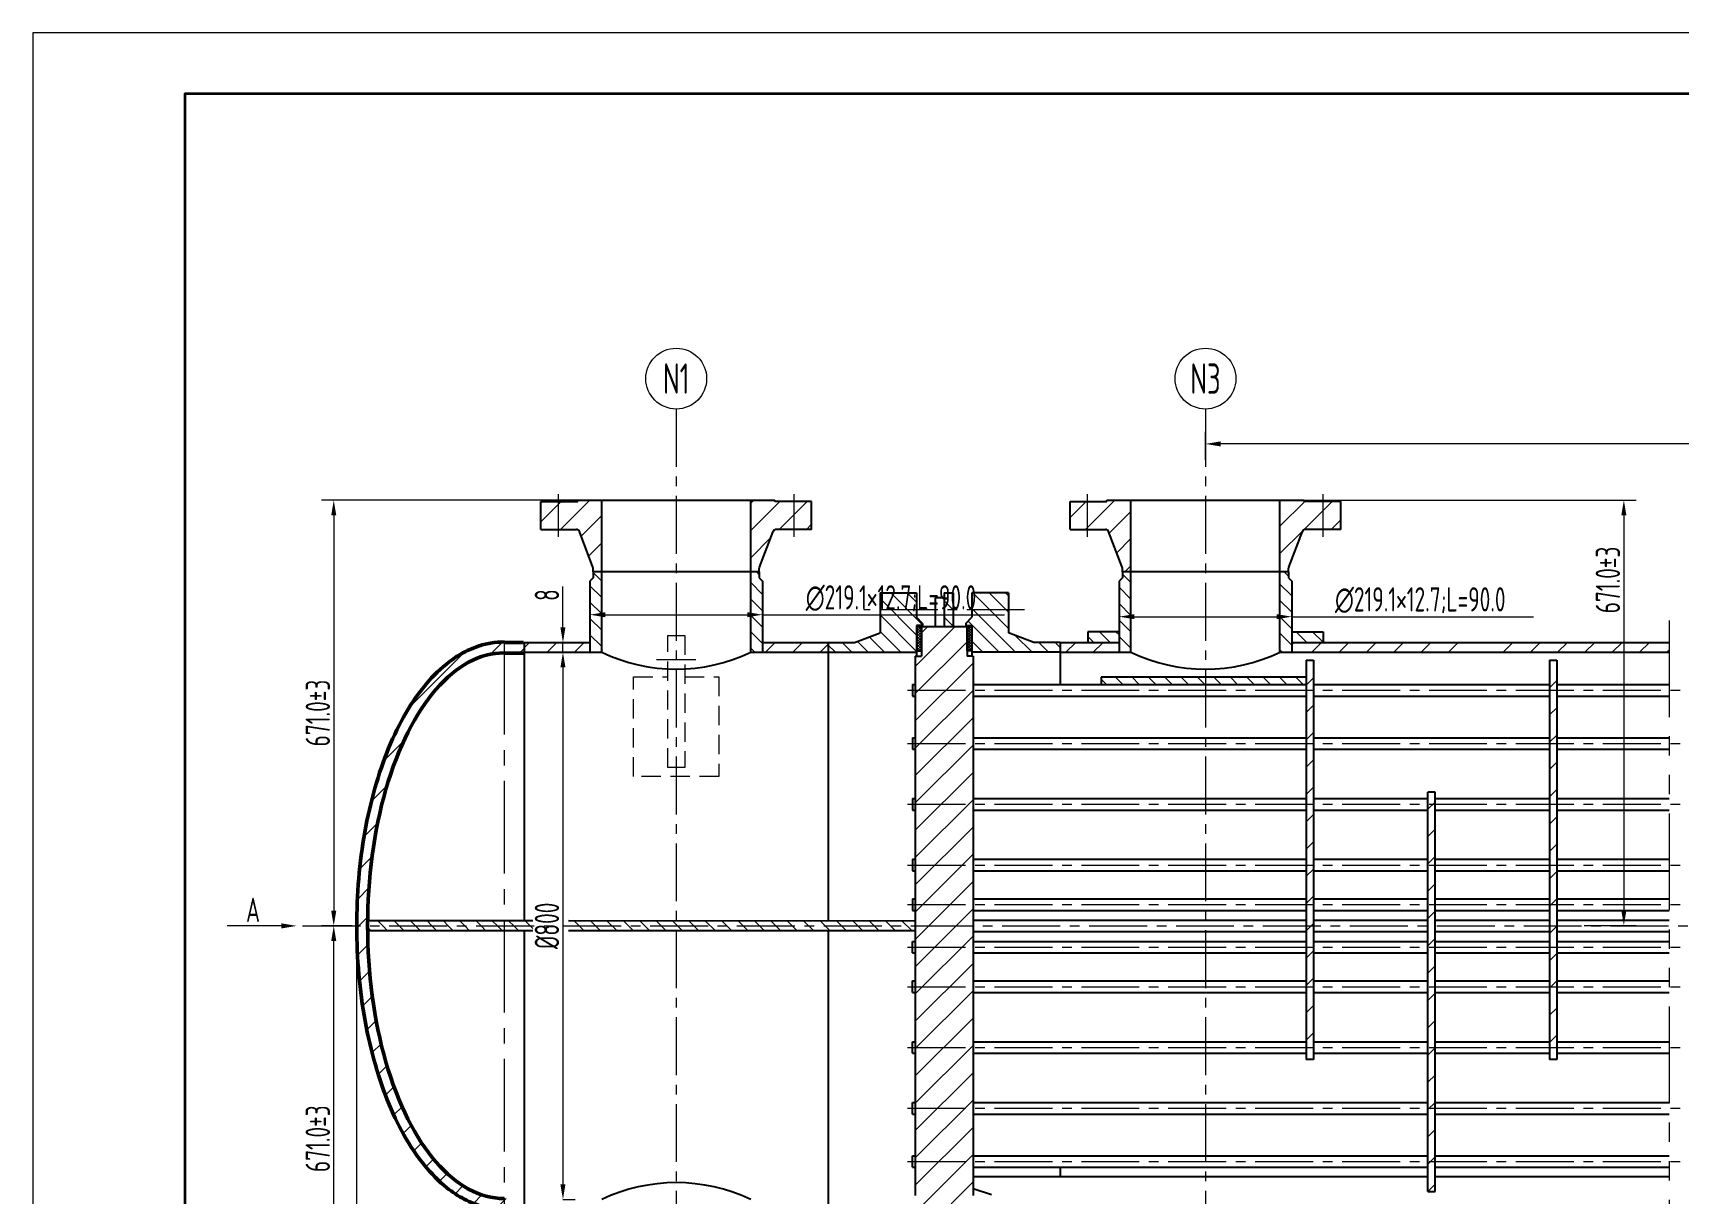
# Model space of a CAD drawing. Header units: millimetres. Extents: x 5765 to 6606, y -201 to 393.
# Drawn here: x 5765 to 6035.5, y 202.6 to 393.4 of the extents above; entities that cross this region are included whole.
import ezdxf
from ezdxf.enums import TextEntityAlignment as Align

# ---------------------------------------------------------------- set-up
doc = ezdxf.new("R2010")
doc.units = ezdxf.units.MM
for name, pattern in [('CENTER2', [28.575, 19.05, -3.175, 3.175, -3.175]), ('DASHED2', [9.525, 6.35, -3.175]), ('PHANTOM2', [31.75, 15.875, -3.175, 3.175, -3.175, 3.175, -3.175])]:
    doc.linetypes.add(name, pattern=pattern)
for name, color, linetype, lineweight in [('1粗实线', 7, 'Continuous', 35), ('2', 7, 'Continuous', 50), ('2细实线', 3, 'Continuous', 13), ('3中心线', 1, 'CENTER2', 13), ('4虚线', 4, 'DASHED2', 13), ('5双点划线', 2, 'PHANTOM2', 13), ('6剖面线', 6, 'Continuous', 13), ('7', 6, 'Continuous', 20), ('7文本', 2, 'Continuous', 13), ('8标注', 3, 'Continuous', 13), ('9图表', 4, 'Continuous', 13)]:
    doc.layers.add(name, color=color, linetype=linetype, lineweight=lineweight)
doc.styles.add('lanpec', font='bpec_e.shx', dxfattribs={"width": 0.75, "bigfont": 'hztxt.shx'})
doc.styles.add('lanpec-dim', font='bpec_e.shx', dxfattribs={"width": 0.75})
doc.dimstyles.new('lanpec', dxfattribs={"dimtxt": 4, "dimasz": 2.5, "dimexe": 2, "dimexo": 0, "dimtad": 1, "dimdsep": 46, "dimtxsty": 'lanpec-dim', "dimcen": 2.5, "dimclrd": 256, "dimclre": 256, "dimclrt": 256, "dimazin": 0, "dimtfac": 1, "dimtmove": 0, "dimatfit": 3, "dimfxl": 1, "dimlwd": -1, "dimlwe": -1, "dimarcsym": 0})
doc.dimstyles.new('lanpec$0', dxfattribs={"dimscale": 10, "dimtxt": 4, "dimasz": 2.5, "dimexe": 2, "dimexo": 0, "dimtad": 1, "dimdec": 1, "dimdsep": 46, "dimtxsty": 'lanpec-dim', "dimcen": 0.09, "dimclrd": 256, "dimclre": 256, "dimclrt": 256, "dimadec": 1, "dimazin": 0, "dimtfac": 0.707, "dimtdec": 1, "dimtmove": 0, "dimatfit": 3, "dimfxl": 1, "dimarcsym": 0})
pattern_1 = [(45, (5977.911, 1232.6665), (-2.245064, 2.245064), [])]
pattern_2 = [(135, (-65400.0323, -31484.1293), (-1.34703842, -1.34703842), [])]
pattern_3 = [(45, (4695.79357, 1225.44637), (-0.2245064, 0.2245064), []), (135, (4695.79357, 1225.44637), (-0.2245064, -0.2245064), [])]

# ---------------------------------------------------------------- blocks, each defined once
blk = doc.blocks.new('A1')
at = {"layer": '1粗实线'}
blk.add_lwpolyline([(-816, 10), (-10, 10), (-10, 584), (-816, 584)], close=True, dxfattribs=at)
at = {"layer": '9图表'}
blk.add_lwpolyline([(-841, 0), (0, 0), (0, 594), (-841, 594)], close=True, dxfattribs=at)
blk = doc.blocks.new('*D35')
at = {"layer": '8标注', "transparency": 16777216}
for p, q in [((5957.78, 323.23), (5957.78, 327.85)), ((6209.83, 246.58), (6209.83, 327.85)), ((6207.33, 325.85), (5960.28, 325.85))]:
    blk.add_line(p, q, dxfattribs=at)
for points in [[(5960.28, 326.26), (5960.28, 325.43), (5957.78, 325.85)], [(6207.33, 326.26), (6207.33, 325.43), (6209.83, 325.85)]]:
    blk.add_solid(points, dxfattribs=at)
at = {"layer": 'Defpoints', "color": 0, "transparency": 16777216}
for p in [(5957.78, 325.85), (5957.78, 323.23), (6209.83, 246.58)]:
    blk.add_point(p, dxfattribs=at)
at = {"layer": '8标注', "transparency": 16777216, "insert": (6083.81, 328.47), "char_height": 4, "attachment_point": 5, "style": 'lanpec-dim'}
blk.add_mtext('474%%P3', dxfattribs=at)
blk = doc.blocks.new('*D38')
at = {"layer": '8标注', "transparency": 16777216}
for p, q in [((5818.24, 246.45), (5818.24, 141.4)), ((6264.77, 246.58), (6264.77, 141.4)), ((5820.74, 143.4), (6262.27, 143.4))]:
    blk.add_line(p, q, dxfattribs=at)
for points in [[(5820.74, 143.81), (5820.74, 142.98), (5818.24, 143.4)], [(6262.27, 143.81), (6262.27, 142.98), (6264.77, 143.4)]]:
    blk.add_solid(points, dxfattribs=at)
at = {"layer": 'Defpoints', "color": 0, "transparency": 16777216}
for p in [(5818.24, 246.45), (6264.77, 246.58), (6264.77, 143.4)]:
    blk.add_point(p, dxfattribs=at)
at = {"layer": '8标注', "transparency": 16777216, "insert": (6041.51, 146.02), "char_height": 4, "attachment_point": 5, "style": 'lanpec-dim'}
blk.add_mtext('775.599', dxfattribs=at)
blk = doc.blocks.new('*D42')
at = {"layer": '8标注', "transparency": 16777216}
for p, q in [((5852.16, 291.58), (5854.16, 291.58)), ((5852.16, 289.08), (5852.16, 204.08)), ((5852.16, 201.58), (5854.16, 201.58))]:
    blk.add_line(p, q, dxfattribs=at)
for points in [[(5851.74, 289.08), (5852.57, 289.08), (5852.16, 291.58)], [(5851.74, 204.08), (5852.57, 204.08), (5852.16, 201.58)]]:
    blk.add_solid(points, dxfattribs=at)
at = {"layer": 'Defpoints', "color": 0, "transparency": 16777216}
for p in [(5852.16, 291.58), (5852.16, 201.58), (5852.16, 201.58)]:
    blk.add_point(p, dxfattribs=at)
at = {"layer": '8标注', "transparency": 16777216, "insert": (5849.53, 246.58), "char_height": 4, "attachment_point": 5, "rotation": 90, "style": 'lanpec-dim'}
blk.add_mtext('%%C800', dxfattribs=at)
blk = doc.blocks.new('*D44')
at = {"layer": '8标注', "transparency": 16777216}
for p, q in [((5856.6, 297.76), (5856.6, 299.76)), ((5859.1, 297.76), (5882.47, 297.76)), ((5884.97, 296.37), (5884.97, 299.76)), ((5884.97, 297.76), (5924.72, 297.76))]:
    blk.add_line(p, q, dxfattribs=at)
for points in [[(5859.1, 298.17), (5859.1, 297.34), (5856.6, 297.76)], [(5882.47, 298.17), (5882.47, 297.34), (5884.97, 297.76)]]:
    blk.add_solid(points, dxfattribs=at)
at = {"layer": 'Defpoints', "color": 0, "transparency": 16777216}
for p in [(5856.6, 297.76), (5884.97, 297.76), (5884.97, 296.37)]:
    blk.add_point(p, dxfattribs=at)
at = {"layer": '8标注', "transparency": 16777216, "insert": (5906.09, 300.46), "char_height": 4, "attachment_point": 5, "style": 'lanpec-dim'}
blk.add_mtext('∅219.1×12.7;L=90.0', dxfattribs=at)
blk = doc.blocks.new('*D34')
at = {"layer": '8标注', "transparency": 16777216}
for p, q in [((5943.6, 297.43), (5943.6, 299.43)), ((5971.97, 296.1), (5971.97, 299.43)), ((5946.1, 297.43), (5969.47, 297.43)), ((5971.97, 297.43), (6011.72, 297.43))]:
    blk.add_line(p, q, dxfattribs=at)
for points in [[(5946.1, 297.85), (5946.1, 297.02), (5943.6, 297.43)], [(5969.47, 297.85), (5969.47, 297.02), (5971.97, 297.43)]]:
    blk.add_solid(points, dxfattribs=at)
at = {"layer": 'Defpoints', "color": 0, "transparency": 16777216}
for p in [(5943.6, 297.43), (5971.97, 297.43), (5971.97, 296.1)]:
    blk.add_point(p, dxfattribs=at)
at = {"layer": '8标注', "transparency": 16777216, "insert": (5993.09, 300.13), "char_height": 4, "attachment_point": 5, "style": 'lanpec-dim'}
blk.add_mtext('∅219.1×12.7;L=90.0', dxfattribs=at)
blk = doc.blocks.new('*D54')
at = {"layer": '8标注', "transparency": 16777216}
for p, q in [((5852.16, 295.68), (5852.16, 302.39)), ((5854.03, 293.18), (5850.16, 293.18)), ((5852.16, 291.58), (5852.16, 293.18)), ((5851.35, 291.58), (5854.16, 291.58)), ((5852.16, 289.08), (5852.16, 286.58))]:
    blk.add_line(p, q, dxfattribs=at)
for points in [[(5851.74, 295.68), (5852.57, 295.68), (5852.16, 293.18)], [(5851.74, 289.08), (5852.57, 289.08), (5852.16, 291.58)]]:
    blk.add_solid(points, dxfattribs=at)
at = {"layer": 'Defpoints', "color": 0, "transparency": 16777216}
for p in [(5852.16, 293.18), (5854.03, 293.18), (5851.35, 291.58)]:
    blk.add_point(p, dxfattribs=at)
at = {"layer": '8标注', "transparency": 16777216, "insert": (5849.53, 300.99), "char_height": 4, "attachment_point": 5, "rotation": 90, "style": 'lanpec-dim'}
blk.add_mtext('8', dxfattribs=at)
blk = doc.blocks.new('管口号')
at = {"layer": '2细实线'}
blk.add_circle((0, 5), 5, dxfattribs=at)
at = {"layer": '7文本', "style": 'lanpec', "width": 0.75}
blk.add_attdef('N', text='', height=5, dxfattribs=at).set_placement((0, 5), align=Align.MIDDLE_CENTER)
blk = doc.blocks.new('*D62')
at = {"layer": '8标注', "transparency": 16777216}
for p, q in [((5854.63, 316.58), (5812.48, 316.58)), ((5814.48, 314.08), (5814.48, 249.08)), ((5817.5, 246.58), (5812.48, 246.58))]:
    blk.add_line(p, q, dxfattribs=at)
for points in [[(5814.06, 314.08), (5814.9, 314.08), (5814.48, 316.58)], [(5814.06, 249.08), (5814.9, 249.08), (5814.48, 246.58)]]:
    blk.add_solid(points, dxfattribs=at)
at = {"layer": 'Defpoints', "color": 0, "transparency": 16777216}
for p in [(5854.63, 316.58), (5814.48, 246.58), (5817.5, 246.58)]:
    blk.add_point(p, dxfattribs=at)
at = {"layer": '8标注', "transparency": 16777216, "insert": (5811.86, 281.58), "char_height": 4, "attachment_point": 5, "rotation": 90, "style": 'lanpec-dim'}
blk.add_mtext('671.0±3', dxfattribs=at)
blk = doc.blocks.new('*D63')
at = {"layer": '8标注', "transparency": 16777216}
for p, q in [((5817.5, 246.58), (5812.48, 246.58)), ((5814.48, 179.08), (5814.48, 244.08)), ((5854.59, 176.58), (5812.48, 176.58))]:
    blk.add_line(p, q, dxfattribs=at)
for points in [[(5814.06, 244.08), (5814.9, 244.08), (5814.48, 246.58)], [(5814.06, 179.08), (5814.9, 179.08), (5814.48, 176.58)]]:
    blk.add_solid(points, dxfattribs=at)
at = {"layer": 'Defpoints', "color": 0, "transparency": 16777216}
for p in [(5814.48, 246.58), (5817.5, 246.58), (5854.59, 176.58)]:
    blk.add_point(p, dxfattribs=at)
at = {"layer": '8标注', "transparency": 16777216, "insert": (5811.86, 211.58), "char_height": 4, "attachment_point": 5, "rotation": 90, "style": 'lanpec-dim'}
blk.add_mtext('671.0±3', dxfattribs=at)
blk = doc.blocks.new('*D64')
at = {"layer": '8标注', "transparency": 16777216}
for p, q in [((5973.97, 316.58), (6028.56, 316.58)), ((6026.56, 314.08), (6026.56, 249.15)), ((6020.02, 246.65), (6028.56, 246.65))]:
    blk.add_line(p, q, dxfattribs=at)
for points in [[(6026.14, 314.08), (6026.98, 314.08), (6026.56, 316.58)], [(6026.14, 249.15), (6026.98, 249.15), (6026.56, 246.65)]]:
    blk.add_solid(points, dxfattribs=at)
at = {"layer": 'Defpoints', "color": 0, "transparency": 16777216}
for p in [(5973.97, 316.58), (6020.02, 246.65), (6026.56, 246.65)]:
    blk.add_point(p, dxfattribs=at)
at = {"layer": '8标注', "transparency": 16777216, "insert": (6023.93, 303.47), "char_height": 4, "attachment_point": 5, "rotation": 90, "style": 'lanpec-dim'}
blk.add_mtext('671.0±3', dxfattribs=at)

msp = doc.modelspace()

# ---------------------------------------------------------------- hatches: boundary and pattern name
at = {"layer": '6剖面线'}
h = msp.add_hatch(dxfattribs=at)
h.set_pattern_fill('ANSI31', color=256, style=0)
h.set_pattern_definition(pattern_1)
h.paths.add_polyline_path([(5890.152, 316.383), (5888.652, 316.383), (5888.652, 311.773), (5890.152, 311.773)])
h.paths.add_polyline_path([(5891.652, 316.383), (5890.152, 316.383), (5890.152, 311.773), (5891.652, 311.773)])
h.paths.add_polyline_path([(5888.652, 316.383), (5886.972, 316.383), (5886.972, 316.583), (5883.032, 316.583), (5883.032, 304.783), (5884.432, 304.783), (5884.432, 305.391, -0.09138), (5884.465, 305.569), (5886.709, 311.452, -0.3110597), (5887.176, 311.773), (5888.652, 311.773)])
h.paths.add_polyline_path([(5893.032, 316.383), (5891.652, 316.383), (5891.652, 311.773), (5893.032, 311.773)])
h.paths.add_polyline_path([(5858.532, 316.583), (5854.592, 316.583), (5854.592, 316.383), (5851.412, 316.383), (5851.412, 311.773), (5854.388, 311.773, -0.3110597), (5854.855, 311.452), (5857.099, 305.569, -0.09138), (5857.132, 305.391), (5857.132, 304.783), (5858.532, 304.783)])
h.paths.add_polyline_path([(5851.412, 316.383), (5848.532, 316.383), (5848.532, 311.773), (5851.412, 311.773)])
h = msp.add_hatch(dxfattribs=at)
h.set_pattern_fill('ANSI31', color=256, style=0)
h.set_pattern_definition([(45, (5976.5223, 314.3163), (-2.24506, 2.24506), [])])
h.paths.add_polyline_path([(5977.152, 316.383), (5975.652, 316.383), (5975.652, 311.773), (5977.152, 311.773)])
h.paths.add_polyline_path([(5978.652, 316.383), (5977.152, 316.383), (5977.152, 311.773), (5978.652, 311.773)])
h.paths.add_polyline_path([(5975.652, 316.383), (5973.972, 316.383), (5973.972, 316.583), (5970.032, 316.583), (5970.032, 304.783), (5971.432, 304.783), (5971.432, 305.391, -0.09138), (5971.465, 305.569), (5973.709, 311.452, -0.3110597), (5974.176, 311.773), (5975.652, 311.773)])
h.paths.add_polyline_path([(5980.032, 316.383), (5978.652, 316.383), (5978.652, 311.773), (5980.032, 311.773)])
h.paths.add_polyline_path([(5945.532, 316.583), (5941.592, 316.583), (5941.592, 316.383), (5938.412, 316.383), (5938.412, 311.773), (5941.388, 311.773, -0.3110597), (5941.855, 311.452), (5944.099, 305.569, -0.09138), (5944.132, 305.391), (5944.132, 304.783), (5945.532, 304.783)])
h.paths.add_polyline_path([(5938.412, 316.383), (5935.532, 316.383), (5935.532, 311.773), (5938.412, 311.773)])
h = msp.add_hatch(dxfattribs=at)
h.set_pattern_fill('ANSI31', color=256, scale=0.6, angle=90, style=0)
h.set_pattern_definition([(135, (5884.2363, 301.8223), (-1.34704, -1.34704), [])])
h.paths.add_polyline_path([(5884.966, 303.288), (5884.432, 303.822), (5884.432, 304.783), (5883.032, 304.783), (5883.032, 291.583), (5884.966, 291.583)])
h.paths.add_polyline_path([(5856.598, 291.583), (5858.532, 291.583), (5858.532, 304.783), (5857.132, 304.783), (5857.132, 303.822), (5856.598, 303.288)])
h = msp.add_hatch(dxfattribs=at)
h.set_pattern_fill('ANSI31', color=256, scale=0.6, angle=90, style=0)
h.set_pattern_definition([(135, (5943.8927, 301.974), (-1.34704, -1.34704), [])])
h.paths.add_polyline_path([(5944.132, 303.822), (5943.598, 303.288), (5943.598, 291.583), (5944.132, 291.583)])
h.paths.add_polyline_path([(5971.966, 303.288), (5971.432, 303.822), (5971.432, 291.583), (5971.966, 291.583)])
h.paths.add_polyline_path([(5945.532, 304.783), (5944.132, 304.783), (5944.132, 291.583), (5945.532, 291.583)])
h.paths.add_polyline_path([(5971.432, 304.783), (5970.032, 304.783), (5970.032, 291.583), (5971.432, 291.583)])
h = msp.add_hatch(dxfattribs=at)
h.set_pattern_fill('ANSI31', color=256, scale=0.6, angle=90, style=0)
h.set_pattern_definition(pattern_2)
h.paths.add_polyline_path([(5910.282, 298.583), (5910.282, 301.333), (5904.282, 301.333), (5904.282, 298.583)])
h.paths.add_polyline_path([(5904.282, 298.583), (5904.282, 294.783), (5900.082, 293.183), (5895.782, 293.183), (5895.782, 291.583), (5910.282, 291.583), (5910.282, 295.983), (5911.282, 295.983), (5911.282, 296.333), (5910.282, 297.333), (5910.282, 298.583)])
h = msp.add_hatch(dxfattribs=at)
h.set_pattern_fill('ANSI31', color=256, scale=0.6, angle=90, style=0)
h.set_pattern_definition([(135, (4695.7936, 1225.4464), (-1.3470384, -1.3470384), [])])
h.paths.add_polyline_path([(5916.332, 298.583), (5916.332, 301.333), (5914.832, 301.333), (5914.832, 298.583)])
h.paths.add_polyline_path([(5914.832, 295.833), (5916.332, 295.833), (5916.332, 298.583), (5914.832, 298.583)])
h = msp.add_hatch(dxfattribs=at)
h.set_pattern_fill('ANSI31', color=256, scale=0.6, angle=90, style=0)
h.set_pattern_definition(pattern_2)
h.paths.add_polyline_path([(5919.382, 301.333), (5919.382, 298.583), (5925.382, 298.583), (5925.382, 301.333)])
h.paths.add_polyline_path([(5919.382, 298.583), (5919.382, 297.333), (5918.382, 296.333), (5918.382, 295.983), (5919.382, 295.983), (5919.382, 291.583), (5933.882, 291.583), (5933.882, 293.183), (5929.582, 293.183), (5925.382, 294.783), (5925.382, 298.583)])
h = msp.add_hatch(dxfattribs=at)
h.set_pattern_fill('ANSI31', color=256, style=0)
h.set_pattern_definition(pattern_1)
h.paths.add_polyline_path([(5919.582, 290.933), (5918.582, 290.933), (5918.582, 295.833), (5911.082, 295.833), (5911.082, 291.833), (5911.082, 290.933), (5910.082, 290.933), (5910.082, 202.233), (5911.082, 202.233), (5911.082, 197.333), (5918.582, 197.333), (5918.582, 201.333), (5918.582, 202.233), (5919.582, 202.233)])
h = msp.add_hatch(dxfattribs=at)
h.set_pattern_fill('ANSI37', color=256, scale=0.1, style=0)
h.set_pattern_definition(pattern_3)
h.paths.add_polyline_path([(5910.282, 291.833), (5911.082, 291.833), (5911.082, 295.833), (5910.282, 295.833)])
h = msp.add_hatch(dxfattribs=at)
h.set_pattern_fill('ANSI37', color=256, scale=0.1, style=0)
h.set_pattern_definition(pattern_3)
h.paths.add_polyline_path([(5919.382, 295.833), (5918.582, 295.833), (5918.582, 291.833), (5919.382, 291.833)])
h = msp.add_hatch(dxfattribs=at)
h.set_pattern_fill('ANSI31', color=256, scale=0.6, angle=90, style=0)
h.set_pattern_definition([(135, (5977.9109, 1232.6665), (-1.3470384, -1.3470384), [])])
h.paths.add_polyline_path([(5943.598, 293.183), (5943.598, 294.952), (5938.438, 294.952), (5938.438, 293.183)])
h.paths.add_polyline_path([(5971.966, 294.952), (5971.966, 293.183), (5977.126, 293.183), (5977.126, 294.952)])
h = msp.add_hatch(dxfattribs=at)
h.set_pattern_fill('ANSI31', color=256, style=0)
h.set_pattern_definition(pattern_1)
h.paths.add_polyline_path([(5845.782, 293.183), (5845.782, 291.583), (5856.598, 291.583), (5856.598, 293.183)])
h.paths.add_polyline_path([(5895.782, 291.583), (5895.782, 293.183), (5884.966, 293.183), (5884.966, 291.583)])
h = msp.add_hatch(dxfattribs=at)
h.set_pattern_fill('ANSI31', color=256, style=0)
h.set_pattern_definition(pattern_1)
h.paths.add_polyline_path([(5943.598, 291.583), (5943.598, 293.183), (5933.882, 293.183), (5933.882, 291.583)])
h.paths.add_polyline_path([(6005.329, 293.183), (6005.329, 291.583), (6034.026, 291.583), (6034.026, 293.183)])
h.paths.add_polyline_path([(6001.057, 291.583), (6001.057, 293.183), (5971.966, 293.183), (5971.966, 291.583)])
h = msp.add_hatch(dxfattribs=at)
h.set_pattern_fill('ANSI31', color=256, style=0)
h.set_pattern_definition(pattern_1)
h.paths.add_polyline_path([(5975.537, 290.283), (5974.337, 290.283), (5974.337, 224.583), (5975.537, 224.583)])
h = msp.add_hatch(dxfattribs=at)
h.set_pattern_fill('ANSI31', color=256, style=0)
h.set_pattern_definition(pattern_1)
h.paths.add_polyline_path([(6015.536, 290.283), (6014.336, 290.283), (6014.336, 224.583), (6015.536, 224.583)])
h = msp.add_hatch(dxfattribs=at)
h.set_pattern_fill('ANSI31', color=256, scale=0.6, angle=90, style=0)
h.set_pattern_definition([(135, (5943.714, 286.7765), (-1.34704, -1.34704), [])])
h.paths.add_polyline_path([(5948.358, 287.483), (5940.658, 287.483), (5940.658, 286.283), (5948.358, 286.283)])
h.paths.add_polyline_path([(5974.337, 286.283), (5974.337, 287.483), (5948.358, 287.483), (5948.358, 286.283)])
h = msp.add_hatch(dxfattribs=at)
h.set_pattern_fill('ANSI31', color=256, style=0)
h.set_pattern_definition(pattern_1)
h.paths.add_polyline_path([(5995.536, 268.583), (5994.336, 268.583), (5994.336, 202.883), (5995.536, 202.883)])
h = msp.add_hatch(dxfattribs=at)
h.set_pattern_fill('ANSI31', color=256, scale=0.6, angle=90, style=0)
h.set_pattern_definition([(135, (1952.4035, 563.226), (-1.3470384, -1.3470384), [])])
h.paths.add_polyline_path([(5910.082, 247.383), (5870.782, 247.383), (5870.782, 246.583), (5910.082, 246.583)])
h.paths.add_polyline_path([(5910.082, 246.583), (5870.782, 246.583), (5870.782, 245.783), (5910.082, 245.783)])
h.paths.add_polyline_path([(5847.19, 246.583), (5847.19, 247.383), (5820.23, 247.387), (5820.23, 246.587)])
h.paths.add_polyline_path([(5853.05, 247.383), (5853.05, 246.583), (5870.782, 246.583), (5870.782, 247.383)])
h.paths.add_polyline_path([(5853.05, 246.583), (5853.05, 245.783), (5870.782, 245.783), (5870.782, 246.583)])
h.paths.add_polyline_path([(5847.19, 245.783), (5847.19, 246.583), (5820.057, 246.579), (5820.057, 245.779)])
at = {"layer": '7'}
h = msp.add_hatch(dxfattribs=at)
h.set_pattern_fill('ANSI31', color=256, scale=1.025557)
h.set_pattern_definition([(45, (-26028.754, -10215.7113), (-2.3024403, 2.3024403), [])])
edge = h.paths.add_edge_path()
edge.add_ellipse((5842.49, 246.613), major_axis=(0, 44.868), ratio=0.5, start_angle=0, end_angle=89.01774, ccw=False)
edge.add_line((5842.49, 291.481), (5842.49, 293.275))
edge.add_spline(control_points=[(5842.49, 293.275), (5841.749, 293.275), (5841.008, 293.212), (5839.538, 292.96), (5838.809, 292.772), (5837.373, 292.276), (5836.665, 291.969), (5835.277, 291.242), (5834.598, 290.822), (5832.589, 289.394), (5831.309, 288.222), (5828.899, 285.496), (5827.768, 283.942), (5825.671, 280.499), (5824.706, 278.609), (5822.959, 274.548), (5822.178, 272.375), (5820.817, 267.808), (5820.238, 265.413), (5819.294, 260.467), (5818.931, 257.916), (5818.428, 252.732), (5818.29, 250.098), (5818.263, 247.178), (5818.261, 246.895), (5818.261, 246.613)], knot_values=[0, 0, 0, 0, 0.0854124, 0.0854124, 0.1708248, 0.1708248, 0.2562372, 0.2562372, 0.3416496, 0.3416496, 0.5145968, 0.5145968, 0.687544, 0.687544, 0.8604912, 0.8604912, 1.0334384, 1.0334384, 1.2063856, 1.2063856, 1.3793328, 1.3793328, 1.55228, 1.55228, 1.5707963, 1.5707963, 1.5707963, 1.5707963], degree=3, periodic=0)
edge.add_line((5818.261, 246.613), (5820.056, 246.613))
edge.add_ellipse((5842.49, 246.613), major_axis=(0, 44.868), ratio=0.5, start_angle=89.01774, end_angle=90, ccw=False)
edge = h.paths.add_edge_path()
edge.add_ellipse((5842.49, 246.613), major_axis=(0, 44.868), ratio=0.5, start_angle=90.98226, end_angle=180, ccw=False)
edge.add_ellipse((5842.49, 246.613), major_axis=(0, 44.868), ratio=0.5, start_angle=90, end_angle=90.98226, ccw=False)
edge.add_line((5820.056, 246.613), (5818.261, 246.613))
edge.add_spline(control_points=[(5818.261, 246.613), (5818.261, 244.257), (5818.352, 241.901), (5818.737, 236.963), (5819.053, 234.389), (5819.903, 229.38), (5820.438, 226.945), (5821.711, 222.286), (5822.451, 220.06), (5824.118, 215.88), (5825.045, 213.926), (5827.07, 210.341), (5828.167, 208.712), (5830.513, 205.824), (5831.762, 204.567), (5834.002, 202.785), (5834.958, 202.153), (5836.926, 201.117), (5837.938, 200.712), (5839.831, 200.193), (5840.706, 200.042), (5841.886, 199.96), (5842.188, 199.95), (5842.49, 199.95)], knot_values=[1.5707963, 1.5707963, 1.5707963, 1.5707963, 1.7252272, 1.7252272, 1.8981744, 1.8981744, 2.0711216, 2.0711216, 2.2440688, 2.2440688, 2.417016, 2.417016, 2.5899632, 2.5899632, 2.7629104, 2.7629104, 2.8841434, 2.8841434, 3.0053765, 3.0053765, 3.1068027, 3.1068027, 3.1415927, 3.1415927, 3.1415927, 3.1415927], degree=3, periodic=0)
edge.add_line((5842.49, 199.95), (5842.49, 201.744))
h.paths.add_polyline_path([(5845.695, 201.744), (5842.49, 201.744), (5842.49, 199.95), (5845.695, 199.95)])
h.paths.add_polyline_path([(5845.695, 293.275), (5842.49, 293.275), (5842.49, 291.481), (5845.695, 291.481)])

# ---------------------------------------------------------------- linework, layer by layer
for p, q in [((5854.592, 316.383), (5854.592, 316.583)), ((5854.592, 316.583), (5886.972, 316.583)), ((5858.532, 291.583), (5858.532, 316.583)), ((5883.032, 291.583), (5883.032, 316.583)), ((5886.972, 316.383), (5886.972, 316.583)), ((5941.592, 316.383), (5941.592, 316.583)), ((5941.592, 316.583), (5973.972, 316.583)), ((5945.532, 291.583), (5945.532, 316.583)), ((5970.032, 291.583), (5970.032, 316.583)), ((5973.972, 316.383), (5973.972, 316.583)), ((5848.532, 311.773), (5848.532, 316.383)), ((5848.532, 316.383), (5854.592, 316.383)), ((5893.032, 316.383), (5886.972, 316.383)), ((5893.032, 311.773), (5893.032, 316.383)), ((5935.532, 311.773), (5935.532, 316.383)), ((5935.532, 316.383), (5941.592, 316.383)), ((5980.032, 316.383), (5973.972, 316.383)), ((5980.032, 311.773), (5980.032, 316.383)), ((5848.532, 311.773), (5854.388, 311.773)), ((5857.099, 305.569), (5854.855, 311.452)), ((5884.465, 305.569), (5886.709, 311.452)), ((5893.032, 311.773), (5887.176, 311.773)), ((5935.532, 311.773), (5941.388, 311.773)), ((5944.099, 305.569), (5941.855, 311.452)), ((5971.465, 305.569), (5973.709, 311.452)), ((5980.032, 311.773), (5974.176, 311.773)), ((5857.132, 303.822), (5856.598, 303.288)), ((5856.598, 303.288), (5856.598, 291.583)), ((5857.132, 304.783), (5857.132, 305.391)), ((5884.432, 304.783), (5857.132, 304.783)), ((5857.132, 304.783), (5857.132, 303.822)), ((5884.432, 304.783), (5884.432, 305.391)), ((5884.432, 304.783), (5884.432, 303.822)), ((5884.432, 303.822), (5884.966, 303.288)), ((5884.966, 303.288), (5884.966, 291.583)), ((5944.132, 303.822), (5943.598, 303.288)), ((5943.598, 303.288), (5943.598, 291.583)), ((5944.132, 304.783), (5944.132, 305.391)), ((5971.432, 304.783), (5944.132, 304.783)), ((5944.132, 304.783), (5944.132, 303.822)), ((5944.132, 304.783), (5944.132, 303.822)), ((5971.432, 304.783), (5971.432, 305.391)), ((5971.432, 304.783), (5971.432, 303.822)), ((5971.432, 304.783), (5971.432, 303.822)), ((5971.432, 303.822), (5971.966, 303.288)), ((5971.966, 303.288), (5971.966, 291.583)), ((5904.282, 301.333), (5904.282, 294.783)), ((5904.282, 301.333), (5910.282, 301.333)), ((5910.282, 301.333), (5910.282, 297.333)), ((5914.832, 300.533), (5913.332, 300.533)), ((5913.332, 300.533), (5913.332, 295.833)), ((5914.832, 301.333), (5916.332, 301.333)), ((5914.832, 301.333), (5914.832, 295.833)), ((5916.332, 301.333), (5916.332, 295.833)), ((5919.382, 301.333), (5919.382, 297.333)), ((5925.382, 301.333), (5919.382, 301.333)), ((5925.382, 301.333), (5925.382, 294.783)), ((5911.282, 296.333), (5910.282, 297.333)), ((5910.282, 295.983), (5910.282, 290.933)), ((5911.282, 295.983), (5910.282, 295.983)), ((5911.082, 295.833), (5918.582, 295.833)), ((5911.082, 295.833), (5911.082, 290.933)), ((5911.282, 296.333), (5911.282, 295.833)), ((5918.382, 296.333), (5919.382, 297.333)), ((5918.382, 296.333), (5918.382, 295.833)), ((5918.382, 295.983), (5919.382, 295.983)), ((5918.582, 295.833), (5918.582, 290.933)), ((5919.382, 295.983), (5919.382, 290.933)), ((5943.598, 294.952), (5938.438, 294.952)), ((5938.438, 294.952), (5938.438, 293.183)), ((5971.966, 294.952), (5977.126, 294.952)), ((5977.126, 294.952), (5977.126, 293.183)), ((5845.782, 293.183), (5845.782, 247.383)), ((5845.782, 293.183), (5856.598, 293.183)), ((5884.966, 293.183), (5895.782, 293.183)), ((5895.782, 293.183), (5895.782, 247.383)), ((5895.782, 293.183), (5900.082, 293.183)), ((5900.082, 293.183), (5904.282, 294.783)), ((5929.582, 293.183), (5925.382, 294.783)), ((5933.882, 293.183), (5929.582, 293.183)), ((5933.882, 293.183), (5933.882, 286.283)), ((5933.882, 293.183), (5943.598, 293.183)), ((5971.966, 293.183), (6005.49, 293.183)), ((6005.329, 293.183), (6034.026, 293.183)), ((5845.782, 291.583), (5858.532, 291.583)), ((5883.032, 291.583), (5895.782, 291.583)), ((5895.782, 291.583), (5910.282, 291.583)), ((5910.082, 290.933), (5911.082, 290.933)), ((5910.082, 290.933), (5910.082, 202.233)), ((5919.582, 290.933), (5918.582, 290.933)), ((5933.882, 291.583), (5919.382, 291.583)), ((5919.582, 290.933), (5919.582, 202.233)), ((5933.882, 291.583), (5945.532, 291.583)), ((5970.032, 291.583), (6004.72, 291.583)), ((5974.337, 290.283), (5974.337, 224.583)), ((5974.337, 290.283), (5975.537, 290.283)), ((5975.537, 290.283), (5975.537, 224.583)), ((6004.609, 291.583), (6034.026, 291.583)), ((6014.336, 290.283), (6014.336, 224.583)), ((6014.336, 290.283), (6015.536, 290.283)), ((6015.536, 290.283), (6015.536, 224.583)), ((5974.337, 287.483), (5940.658, 287.483)), ((5940.658, 287.483), (5940.658, 286.283)), ((5909.632, 286.283), (5910.082, 286.283)), ((5909.632, 286.283), (5909.632, 284.383)), ((5909.632, 284.383), (5910.082, 284.383)), ((5919.582, 286.283), (5974.337, 286.283)), ((5919.582, 284.383), (5974.337, 284.383)), ((5975.537, 286.283), (6014.336, 286.283)), ((5975.537, 284.383), (6014.336, 284.383)), ((6015.536, 286.283), (6034.026, 286.283)), ((6015.536, 284.383), (6034.026, 284.383)), ((5909.632, 277.533), (5910.082, 277.533)), ((5909.632, 277.533), (5909.632, 275.633)), ((5919.582, 277.533), (5974.337, 277.533)), ((5975.537, 277.533), (6014.336, 277.533)), ((6015.536, 277.533), (6034.026, 277.533)), ((5909.632, 275.633), (5910.082, 275.633)), ((5919.582, 275.633), (5974.337, 275.633)), ((5975.537, 275.633), (6014.336, 275.633)), ((6015.536, 275.633), (6034.026, 275.633)), ((5994.336, 202.883), (5994.336, 268.583)), ((5995.536, 268.583), (5994.336, 268.583)), ((5995.536, 202.883), (5995.536, 268.583)), ((5909.632, 267.533), (5910.082, 267.533)), ((5909.632, 267.533), (5909.632, 265.633)), ((5909.632, 265.633), (5910.082, 265.633)), ((5919.582, 267.533), (5974.337, 267.533)), ((5919.582, 265.633), (5974.337, 265.633)), ((5975.537, 267.533), (5994.336, 267.533)), ((5975.537, 265.633), (5994.336, 265.633)), ((5995.536, 267.533), (6014.336, 267.533)), ((5995.536, 265.633), (6014.336, 265.633)), ((6015.536, 267.533), (6034.026, 267.533)), ((6015.536, 265.633), (6034.026, 265.633)), ((5909.632, 257.533), (5910.082, 257.533)), ((5909.632, 257.533), (5909.632, 255.633)), ((5919.582, 257.533), (5974.337, 257.533)), ((5975.537, 257.533), (5994.336, 257.533)), ((5995.536, 257.533), (6014.336, 257.533)), ((6015.536, 257.533), (6034.026, 257.533)), ((5909.632, 255.633), (5910.082, 255.633)), ((5919.582, 255.633), (5974.337, 255.633)), ((5975.537, 255.633), (5994.336, 255.633)), ((5995.536, 255.633), (6014.336, 255.633)), ((6015.536, 255.633), (6034.026, 255.633)), ((5909.632, 251.033), (5910.082, 251.033)), ((5909.632, 251.033), (5909.632, 249.133)), ((5909.632, 249.133), (5910.082, 249.133)), ((5919.582, 251.033), (5974.337, 251.033)), ((5919.582, 249.133), (5974.337, 249.133)), ((5975.537, 251.033), (5994.336, 251.033)), ((5975.537, 249.133), (5994.336, 249.133)), ((5995.536, 251.033), (6014.336, 251.033)), ((5995.536, 249.133), (6014.336, 249.133)), ((6015.536, 251.033), (6034.026, 251.033)), ((6015.536, 249.133), (6034.026, 249.133)), ((5847.19, 247.387), (5820.059, 247.39)), ((5910.082, 247.381), (5853.05, 247.387)), ((5919.582, 247.533), (5974.337, 247.533)), ((5975.537, 247.533), (5994.336, 247.533)), ((5995.536, 247.533), (6014.336, 247.533)), ((6015.536, 247.533), (6034.026, 247.533)), ((5847.19, 245.769), (5820.06, 245.76)), ((5845.782, 245.783), (5845.782, 199.983)), ((5910.082, 245.791), (5853.05, 245.772)), ((5895.782, 245.783), (5895.782, 199.983)), ((5909.632, 244.033), (5910.082, 244.033)), ((5909.632, 242.133), (5909.632, 244.033)), ((5919.582, 245.633), (5974.337, 245.633)), ((5919.582, 244.033), (5974.337, 244.033)), ((5975.537, 245.633), (5994.336, 245.633)), ((5975.537, 244.033), (5994.336, 244.033)), ((5995.536, 245.633), (6014.336, 245.633)), ((5995.536, 244.033), (6014.336, 244.033)), ((6015.536, 245.633), (6034.026, 245.633)), ((6015.536, 244.033), (6034.026, 244.033)), ((5909.632, 242.133), (5910.082, 242.133)), ((5919.582, 242.133), (5974.337, 242.133)), ((5975.537, 242.133), (5994.336, 242.133)), ((5995.536, 242.133), (6014.336, 242.133)), ((6015.536, 242.133), (6034.026, 242.133)), ((5909.632, 237.533), (5910.082, 237.533)), ((5909.632, 235.633), (5909.632, 237.533)), ((5909.632, 235.633), (5910.082, 235.633)), ((5919.582, 237.533), (5974.337, 237.533)), ((5919.582, 235.633), (5974.337, 235.633)), ((5975.537, 237.533), (5994.336, 237.533)), ((5975.537, 235.633), (5994.336, 235.633)), ((5995.536, 237.533), (6014.336, 237.533)), ((5995.536, 235.633), (6014.336, 235.633)), ((6015.536, 237.533), (6034.026, 237.533)), ((6015.536, 235.633), (6034.026, 235.633)), ((5909.632, 227.533), (5910.082, 227.533)), ((5909.632, 225.633), (5909.632, 227.533)), ((5919.582, 227.533), (5974.337, 227.533)), ((5975.537, 227.533), (5994.336, 227.533)), ((5995.536, 227.533), (6014.336, 227.533)), ((6015.536, 227.533), (6034.026, 227.533)), ((5909.632, 225.633), (5910.082, 225.633)), ((5919.582, 225.633), (5974.337, 225.633)), ((5975.537, 224.583), (5974.337, 224.583)), ((5975.537, 225.633), (5994.336, 225.633)), ((5995.536, 225.633), (6014.336, 225.633)), ((6015.536, 224.583), (6014.336, 224.583)), ((6015.536, 225.633), (6034.026, 225.633)), ((5909.632, 217.533), (5910.082, 217.533)), ((5909.632, 215.633), (5909.632, 217.533)), ((5919.582, 217.533), (5994.336, 217.533)), ((5995.536, 217.533), (6034.026, 217.533)), ((5909.632, 215.633), (5910.082, 215.633)), ((5919.582, 215.633), (5994.336, 215.633)), ((5995.536, 215.633), (6034.026, 215.633)), ((5909.632, 208.783), (5910.082, 208.783)), ((5909.632, 206.883), (5909.632, 208.783)), ((5919.582, 208.783), (5994.336, 208.783)), ((5995.536, 208.783), (6034.026, 208.783)), ((5909.632, 206.883), (5910.082, 206.883)), ((5919.582, 206.883), (5994.336, 206.883)), ((5933.882, 206.883), (5933.882, 205.383)), ((5995.536, 206.883), (6034.026, 206.883)), ((5919.582, 205.383), (5994.336, 205.383)), ((5919.582, 203.383), (5922.582, 202.383)), ((5994.336, 202.883), (5995.536, 202.883)), ((5995.536, 205.383), (6034.026, 205.383))]:
    msp.add_line(p, q)
for points in [[(5911.082, 295.833), (5910.282, 295.833), (5910.282, 291.833), (5911.082, 291.833), (5911.082, 295.833)], [(5918.582, 295.833), (5919.382, 295.833), (5919.382, 291.833), (5918.582, 291.833), (5918.582, 295.833)]]:
    msp.add_lwpolyline(points)
for centre, radius, start, end in [((5854.388, 311.273), 0.5, 20.88476, 90), ((5887.176, 311.273), 0.5, 90, 159.11524), ((5941.388, 311.273), 0.5, 20.88476, 90), ((5974.176, 311.273), 0.5, 90, 159.11524), ((5856.632, 305.391), 0.5, 0, 20.88476), ((5884.932, 305.391), 0.5, 159.11524, 180), ((5943.632, 305.391), 0.5, 0, 20.88476), ((5971.932, 305.391), 0.5, 159.11524, 180), ((5870.782, 317.284), 28.471, 244.51564, 295.48436), ((5957.782, 317.284), 28.471, 244.51564, 295.48436), ((5870.782, 175.883), 28.471, 64.51564, 115.48436)]:
    msp.add_arc(centre, radius, start, end)
at = {"layer": '2'}
for p, q in [((5845.701, 293.165), (5842.576, 293.165)), ((5845.701, 291.415), (5842.576, 291.415))]:
    msp.add_line(p, q, dxfattribs=at)
msp.add_ellipse((5842.49, 246.613), major_axis=(0, 44.868), ratio=0.5, start_param=0, end_param=3.1415927, dxfattribs=at)
msp.add_open_spline([(5842.49, 293.275), (5841.749, 293.275), (5841.008, 293.212), (5839.538, 292.96), (5838.809, 292.772), (5837.373, 292.276), (5836.665, 291.969), (5835.277, 291.242), (5834.598, 290.822), (5832.589, 289.394), (5831.309, 288.222), (5828.899, 285.496), (5827.768, 283.942), (5825.671, 280.499), (5824.706, 278.609), (5822.959, 274.548), (5822.178, 272.375), (5820.817, 267.808), (5820.238, 265.413), (5819.294, 260.467), (5818.931, 257.916), (5818.428, 252.732), (5818.29, 250.098), (5818.241, 244.822), (5818.331, 242.18), (5818.737, 236.963), (5819.053, 234.389), (5819.903, 229.38), (5820.438, 226.945), (5821.711, 222.286), (5822.451, 220.06), (5824.118, 215.88), (5825.045, 213.926), (5827.07, 210.341), (5828.167, 208.712), (5830.513, 205.824), (5831.762, 204.567), (5834.002, 202.785), (5834.958, 202.153), (5836.926, 201.117), (5837.938, 200.712), (5839.831, 200.193), (5840.706, 200.042), (5841.886, 199.96), (5842.188, 199.95), (5842.49, 199.95)], degree=3, knots=[0, 0, 0, 0, 0.0854124, 0.0854124, 0.1708248, 0.1708248, 0.2562372, 0.2562372, 0.3416496, 0.3416496, 0.5145968, 0.5145968, 0.687544, 0.687544, 0.8604912, 0.8604912, 1.0334384, 1.0334384, 1.2063856, 1.2063856, 1.3793328, 1.3793328, 1.55228, 1.55228, 1.7252272, 1.7252272, 1.8981744, 1.8981744, 2.0711216, 2.0711216, 2.2440688, 2.2440688, 2.417016, 2.417016, 2.5899632, 2.5899632, 2.7629104, 2.7629104, 2.8841434, 2.8841434, 3.0053765, 3.0053765, 3.1068027, 3.1068027, 3.1415927, 3.1415927, 3.1415927, 3.1415927], dxfattribs=at)
at = {"layer": '2细实线'}
msp.add_line((5805.893, 246.583), (5796.947, 246.583), dxfattribs=at)
at = {"layer": '3中心线', "ltscale": 0.5}
for p, q in [((5870.782, 331.583), (5870.782, 161.583)), ((5957.782, 331.583), (5957.782, 199.983)), ((5851.412, 310.583), (5851.412, 317.573)), ((5890.152, 310.583), (5890.152, 317.573)), ((5938.412, 310.583), (5938.412, 317.573)), ((5977.152, 310.583), (5977.152, 317.573)), ((5928.053, 298.583), (5901.611, 298.583)), ((5874.013, 290.338), (5867.551, 290.338)), ((5908.806, 285.333), (6176.423, 285.333)), ((5908.806, 276.583), (6176.423, 276.583)), ((5908.806, 266.583), (6176.423, 266.583)), ((5908.806, 256.583), (6047.773, 256.583)), ((5908.806, 250.083), (6044.728, 250.083)), ((5809.33, 246.583), (5910.082, 246.583)), ((5910.082, 246.583), (6138.81, 246.583)), ((5908.806, 243.083), (6044.547, 243.083)), ((5908.806, 236.583), (6045.947, 236.583)), ((5908.806, 226.583), (6176.423, 226.583)), ((5908.806, 216.583), (6176.423, 216.583)), ((5908.806, 207.833), (6176.423, 207.833))]:
    msp.add_line(p, q, dxfattribs=at)
at = {"layer": '3中心线', "ltscale": 0.8}
msp.add_line((5842.49, 293.275), (5842.49, 199.95), dxfattribs=at)
at = {"layer": '4虚线', "ltscale": 0.5}
for p, q in [((5869.382, 294.338), (5872.182, 294.338)), ((5869.382, 272.616), (5869.382, 294.338)), ((5872.182, 294.338), (5872.182, 272.616)), ((5863.782, 287.541), (5869.382, 287.541)), ((5863.782, 271.151), (5863.782, 287.541)), ((5872.182, 287.541), (5877.782, 287.541)), ((5877.782, 287.541), (5877.782, 271.151)), ((5877.782, 271.151), (5863.782, 271.151)), ((5872.182, 272.616), (5869.382, 272.616))]:
    msp.add_line(p, q, dxfattribs=at)
at = {"layer": '5双点划线'}
msp.add_line((6034.026, 296.805), (6034.026, 196.361), dxfattribs=at)
at = {"layer": '8标注'}
msp.add_solid([(5805.893, 247), (5805.893, 246.167), (5808.393, 246.583)], dxfattribs=at)

# ---------------------------------------------------------------- block references
at = {"layer": '2细实线'}
msp.add_blockref('A1', (6606.028, -200.559), dxfattribs=at)
at = {"layer": '8标注'}
for p, values in [((5870.782, 331.583), {'N': 'N1'}), ((5957.782, 331.583), {'N': 'N3'})]:
    msp.add_blockref('管口号', p, dxfattribs=at).add_auto_attribs(values)

# ---------------------------------------------------------------- texts
at = {"layer": '8标注', "insert": (5801.21, 249.208), "char_height": 4, "attachment_point": 5, "style": 'lanpec-dim'}
msp.add_mtext('A', dxfattribs=at)

# ---------------------------------------------------------------- dimensions: what is measured, and where the dimension line sits
at = {"layer": '8标注'}
for base, p1, p2, text, picture, middle in [((5957.782, 325.847), (6209.832, 246.583), (5957.782, 323.232), '474%%P3', '*D35', (6083.807, 328.472)), ((5884.966, 297.758), (5856.598, 297.758), (5884.966, 296.367), '∅219.1×12.7;L=90.0', '*D44', (5906.093, 300.457)), ((5971.966, 297.434), (5943.598, 297.434), (5971.966, 296.099), '∅219.1×12.7;L=90.0', '*D34', (5993.093, 300.134)), ((6264.773, 143.398), (5818.24, 246.45), (6264.773, 246.583), '775.599', '*D38', (6041.507, 146.023))]:
    dim = msp.add_linear_dim(base=base, p1=p1, p2=p2, text=text, dimstyle='lanpec', dxfattribs=at)
    dim.commit()
    dim.dimension.update_dxf_attribs({"geometry": picture, "text_midpoint": middle})
for p1, angle, picture, middle in [((5854.63, 316.583), 90, '*D62', (5811.855, 281.583)), ((5854.592, 176.583), 270, '*D63', (5811.855, 211.583))]:
    dim = msp.add_linear_dim(base=(5814.48, 246.583), p1=p1, p2=(5817.5, 246.583), angle=angle, text='671.0±3', dimstyle='lanpec$0', override={"dimscale": 1, "dimdec": 2, "dimcen": 2.5, "dimadec": 2, "dimtfac": 1, "dimtdec": 2, "dimlwd": 65535, "dimlwe": 65535}, dxfattribs=at)
    dim.commit()
    dim.dimension.update_dxf_attribs({"geometry": picture, "text_midpoint": middle})
dim = msp.add_linear_dim(base=(6026.56, 246.645), p1=(5973.972, 316.583), p2=(6020.02, 246.645), angle=90, text='671.0±3', dimstyle='lanpec$0', override={"dimscale": 1, "dimdec": 2, "dimcen": 2.5, "dimadec": 2, "dimtfac": 1, "dimtdec": 2, "dimlwd": 65535, "dimlwe": 65535}, dxfattribs=at)
dim.commit()
dim.dimension.update_dxf_attribs({"geometry": '*D64', "text_midpoint": (6026.56, 303.47), "dimtype": 160})
dim = msp.add_linear_dim(base=(5852.157, 293.183), p1=(5851.345, 291.583), p2=(5854.03, 293.183), angle=90, text='8', dimstyle='lanpec', dxfattribs=at)
dim.commit()
dim.dimension.update_dxf_attribs({"geometry": '*D54', "text_midpoint": (5852.157, 300.988), "dimtype": 160})
dim = msp.add_linear_dim(base=(5852.157, 201.583), p1=(5852.157, 291.583), p2=(5852.157, 201.583), angle=90, text='%%C800', dimstyle='lanpec', dxfattribs=at)
dim.commit()
dim.dimension.update_dxf_attribs({"geometry": '*D42', "text_midpoint": (5849.532, 246.583)})

doc.saveas('drawing.dxf')
